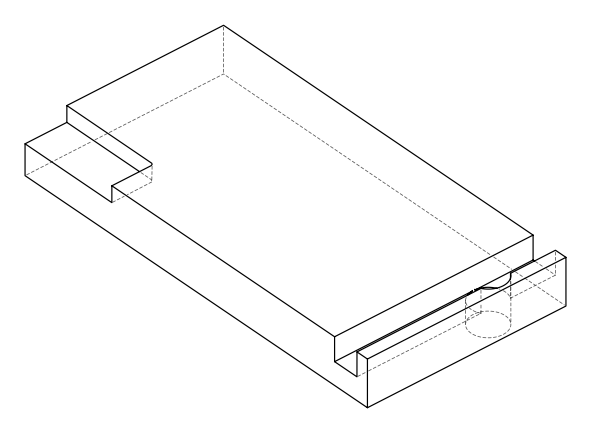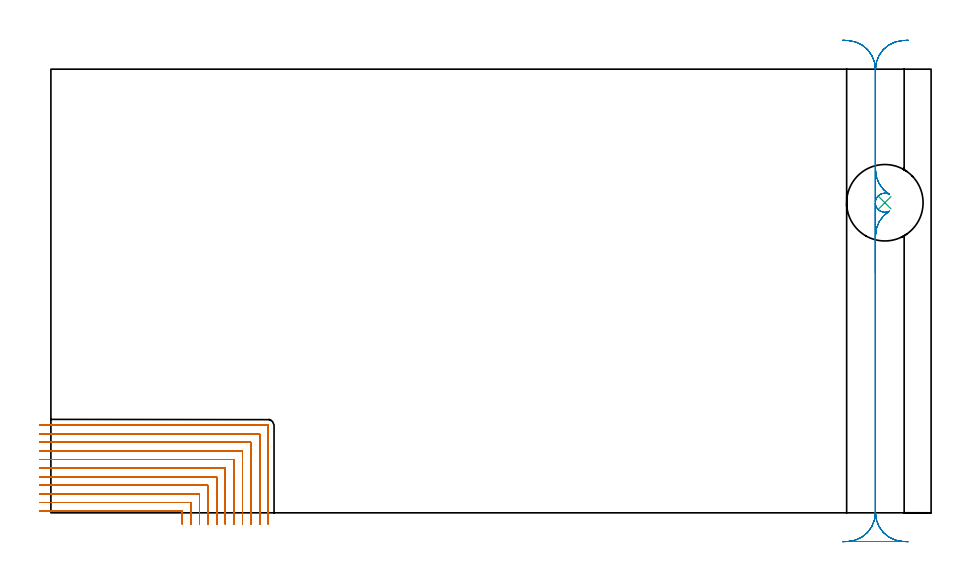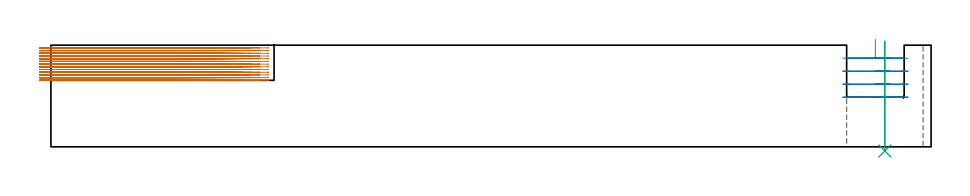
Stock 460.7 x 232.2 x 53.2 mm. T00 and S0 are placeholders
(PLAN: 3 operations, 2 tool changes, 45.2 min)
(1 MILL_CORNER_NOTCH_RECTANGULAR | CORNER_NOTCH_RECTANGULAR | UGT0201_014 | Follow Part, ap 1.5, ae 75% | 39.94 min | 105052 mm3)
(2 MILL_RECTANGULAR_SLOT | SLOT_RECTANGULAR | UGT0201_018 | Follow Part, ap 7.5, ae 75% | 5 min | 195358 mm3)
(3 INDEXABLE_INSERT_DRILL_THROUGH_HOLE_FROM_SOLID | STEP1HOLE | NXT0302_035 | 0.23 min | 33995 mm3)
(TOOL UGT0201_014 | End mill 6 mm | D6 FL24 Z4)
(TOOL UGT0201_018 | End mill 30 mm | D30 FL50 Z4)
(TOOL NXT0302_035 | Index. Insert Drill 40mm [880-D4000L40-05] | D40 PA176 FL200 Z2)
(OP 1 MILL_CORNER_NOTCH_RECTANGULAR)
G17 G21 G94 G90
T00 M6
G54
G17 G0 G90 X68.8 Y-6. S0 M3
G43 Z63.2 H0
Z51.785
G94 G1 Y-3. F250.
Y0.604 F500.
G3 X68.504 Y0.9 R0.3
G1 X-3.
X-6. F250.
G0 Z63.2
X73.3 Y-6.
Z51.785
G1 Y-3.
Y5.104 F500.
G3 X73.004 Y5.4 R0.3
G1 X-3.
X-6. F250.
G0 Z63.2
X77.8 Y-6.
Z51.785
G1 Y-3.
Y9.604 F500.
G3 X77.504 Y9.9 R0.3
G1 X-3.
X-6. F250.
G0 Z63.2
X82.3 Y-6.
Z51.785
G1 Y-3.
Y14.104 F500.
G3 X82.004 Y14.4 R0.3
G1 X-3.
X-6. F250.
G0 Z63.2
X86.8 Y-6.
Z51.785
G1 Y-3.
Y18.603 F500.
G3 X86.503 Y18.9 R0.3
G1 X-3.
X-6. F250.
G0 Z63.2
X91.3 Y-6.
Z51.785
G1 Y-3.
Y23.103 F500.
G3 X91.003 Y23.4 R0.3
G1 X-3.
X-6. F250.
G0 Z63.2
X95.8 Y-6.
Z51.785
G1 Y-3.
Y27.603 F500.
G3 X95.503 Y27.9 R0.3
G1 X-3.
X-6. F250.
G0 Z63.2
X100.3 Y-6.
Z51.785
G1 Y-3.
Y32.103 F500.
G3 X100.003 Y32.4 R0.3
G1 X-3.
X-6. F250.
G0 Z63.2
X104.8 Y-6.
Z51.785
G1 Y-3.
Y36.603 F500.
G3 X104.503 Y36.9 R0.3
G1 X-3.
X-6. F250.
G0 Z63.2
X109.3 Y-6.
Z51.785
G1 Y-3.
Y41.103 F500.
G3 X109.003 Y41.4 R0.3
G1 X-3.
X-6. F250.
G0 Z63.2
X113.8 Y-6.
Z51.785
G1 Y-3.
Y45.6 F500.
G3 X113.5 Y45.9 R0.3
G1 X-3.
X-6. F250.
G0 Z63.2
X68.8 Y-6.
Z50.369
G1 Y-3.
Y0.604 F500.
G3 X68.504 Y0.9 R0.3
G1 X-3.
X-6. F250.
G0 Z63.2
X73.3 Y-6.
Z50.369
G1 Y-3.
Y5.104 F500.
G3 X73.004 Y5.4 R0.3
G1 X-3.
X-6. F250.
G0 Z63.2
X77.8 Y-6.
Z50.369
G1 Y-3.
Y9.604 F500.
G3 X77.504 Y9.9 R0.3
G1 X-3.
X-6. F250.
G0 Z63.2
X82.3 Y-6.
Z50.369
G1 Y-3.
Y14.104 F500.
G3 X82.004 Y14.4 R0.3
G1 X-3.
X-6. F250.
G0 Z63.2
X86.8 Y-6.
Z50.369
G1 Y-3.
Y18.603 F500.
G3 X86.503 Y18.9 R0.3
G1 X-3.
X-6. F250.
G0 Z63.2
X91.3 Y-6.
Z50.369
G1 Y-3.
Y23.103 F500.
G3 X91.003 Y23.4 R0.3
G1 X-3.
X-6. F250.
G0 Z63.2
X95.8 Y-6.
Z50.369
G1 Y-3.
Y27.603 F500.
G3 X95.503 Y27.9 R0.3
G1 X-3.
X-6. F250.
G0 Z63.2
X100.3 Y-6.
Z50.369
G1 Y-3.
Y32.103 F500.
G3 X100.003 Y32.4 R0.3
G1 X-3.
X-6. F250.
G0 Z63.2
X104.8 Y-6.
Z50.369
G1 Y-3.
Y36.603 F500.
G3 X104.503 Y36.9 R0.3
G1 X-3.
X-6. F250.
G0 Z63.2
X109.3 Y-6.
Z50.369
G1 Y-3.
Y41.103 F500.
G3 X109.003 Y41.4 R0.3
G1 X-3.
X-6. F250.
G0 Z63.2
X113.8 Y-6.
Z50.369
G1 Y-3.
Y45.6 F500.
G3 X113.5 Y45.9 R0.3
G1 X-3.
X-6. F250.
G0 Z63.2
X68.8 Y-6.
Z48.954
G1 Y-3.
Y0.604 F500.
G3 X68.504 Y0.9 R0.3
G1 X-3.
X-6. F250.
G0 Z63.2
X73.3 Y-6.
Z48.954
G1 Y-3.
Y5.104 F500.
G3 X73.004 Y5.4 R0.3
G1 X-3.
X-6. F250.
G0 Z63.2
X77.8 Y-6.
Z48.954
G1 Y-3.
Y9.604 F500.
G3 X77.504 Y9.9 R0.3
G1 X-3.
X-6. F250.
G0 Z63.2
X82.3 Y-6.
Z48.954
G1 Y-3.
Y14.104 F500.
G3 X82.004 Y14.4 R0.3
G1 X-3.
X-6. F250.
G0 Z63.2
X86.8 Y-6.
Z48.954
G1 Y-3.
Y18.603 F500.
G3 X86.503 Y18.9 R0.3
G1 X-3.
X-6. F250.
G0 Z63.2
X91.3 Y-6.
Z48.954
G1 Y-3.
Y23.103 F500.
G3 X91.003 Y23.4 R0.3
G1 X-3.
X-6. F250.
G0 Z63.2
X95.8 Y-6.
Z48.954
G1 Y-3.
Y27.603 F500.
G3 X95.503 Y27.9 R0.3
G1 X-3.
X-6. F250.
G0 Z63.2
X100.3 Y-6.
Z48.954
G1 Y-3.
Y32.103 F500.
G3 X100.003 Y32.4 R0.3
G1 X-3.
X-6. F250.
G0 Z63.2
X104.8 Y-6.
Z48.954
G1 Y-3.
Y36.603 F500.
G3 X104.503 Y36.9 R0.3
G1 X-3.
X-6. F250.
G0 Z63.2
X109.3 Y-6.
Z48.954
G1 Y-3.
Y41.103 F500.
G3 X109.003 Y41.4 R0.3
G1 X-3.
X-6. F250.
G0 Z63.2
X113.8 Y-6.
Z48.954
G1 Y-3.
Y45.6 F500.
G3 X113.5 Y45.9 R0.3
G1 X-3.
X-6. F250.
G0 Z63.2
X68.8 Y-6.
Z47.538
G1 Y-3.
Y0.604 F500.
G3 X68.504 Y0.9 R0.3
G1 X-3.
X-6. F250.
G0 Z63.2
X73.3 Y-6.
Z47.538
G1 Y-3.
Y5.104 F500.
G3 X73.004 Y5.4 R0.3
G1 X-3.
X-6. F250.
G0 Z63.2
X77.8 Y-6.
Z47.538
G1 Y-3.
Y9.604 F500.
G3 X77.504 Y9.9 R0.3
G1 X-3.
X-6. F250.
G0 Z63.2
X82.3 Y-6.
Z47.538
G1 Y-3.
Y14.104 F500.
G3 X82.004 Y14.4 R0.3
G1 X-3.
X-6. F250.
G0 Z63.2
X86.8 Y-6.
Z47.538
G1 Y-3.
Y18.603 F500.
G3 X86.503 Y18.9 R0.3
G1 X-3.
X-6. F250.
G0 Z63.2
X91.3 Y-6.
Z47.538
G1 Y-3.
Y23.103 F500.
G3 X91.003 Y23.4 R0.3
G1 X-3.
X-6. F250.
G0 Z63.2
X95.8 Y-6.
Z47.538
G1 Y-3.
Y27.603 F500.
G3 X95.503 Y27.9 R0.3
G1 X-3.
X-6. F250.
G0 Z63.2
X100.3 Y-6.
Z47.538
G1 Y-3.
Y32.103 F500.
G3 X100.003 Y32.4 R0.3
G1 X-3.
X-6. F250.
G0 Z63.2
X104.8 Y-6.
Z47.538
G1 Y-3.
Y36.603 F500.
G3 X104.503 Y36.9 R0.3
G1 X-3.
X-6. F250.
G0 Z63.2
X109.3 Y-6.
Z47.538
G1 Y-3.
Y41.103 F500.
G3 X109.003 Y41.4 R0.3
G1 X-3.
X-6. F250.
G0 Z63.2
X113.8 Y-6.
Z47.538
G1 Y-3.
Y45.6 F500.
G3 X113.5 Y45.9 R0.3
G1 X-3.
X-6. F250.
G0 Z63.2
X68.8 Y-6.
Z46.123
G1 Y-3.
Y0.604 F500.
G3 X68.504 Y0.9 R0.3
G1 X-3.
X-6. F250.
G0 Z63.2
X73.3 Y-6.
Z46.123
G1 Y-3.
Y5.104 F500.
G3 X73.004 Y5.4 R0.3
G1 X-3.
X-6. F250.
G0 Z63.2
X77.8 Y-6.
Z46.123
G1 Y-3.
Y9.604 F500.
G3 X77.504 Y9.9 R0.3
G1 X-3.
X-6. F250.
G0 Z63.2
X82.3 Y-6.
Z46.123
G1 Y-3.
Y14.104 F500.
G3 X82.004 Y14.4 R0.3
G1 X-3.
X-6. F250.
G0 Z63.2
X86.8 Y-6.
Z46.123
G1 Y-3.
Y18.603 F500.
G3 X86.503 Y18.9 R0.3
G1 X-3.
X-6. F250.
G0 Z63.2
X91.3 Y-6.
Z46.123
G1 Y-3.
Y23.103 F500.
G3 X91.003 Y23.4 R0.3
G1 X-3.
X-6. F250.
G0 Z63.2
X95.8 Y-6.
Z46.123
G1 Y-3.
Y27.603 F500.
G3 X95.503 Y27.9 R0.3
G1 X-3.
X-6. F250.
G0 Z63.2
X100.3 Y-6.
Z46.123
G1 Y-3.
Y32.103 F500.
G3 X100.003 Y32.4 R0.3
G1 X-3.
X-6. F250.
G0 Z63.2
X104.8 Y-6.
Z46.123
G1 Y-3.
Y36.603 F500.
G3 X104.503 Y36.9 R0.3
G1 X-3.
X-6. F250.
G0 Z63.2
X109.3 Y-6.
Z46.123
G1 Y-3.
Y41.103 F500.
G3 X109.003 Y41.4 R0.3
G1 X-3.
X-6. F250.
G0 Z63.2
X113.8 Y-6.
Z46.123
G1 Y-3.
Y45.6 F500.
G3 X113.5 Y45.9 R0.3
G1 X-3.
X-6. F250.
G0 Z63.2
X68.8 Y-6.
Z44.708
G1 Y-3.
Y0.604 F500.
G3 X68.504 Y0.9 R0.3
G1 X-3.
X-6. F250.
G0 Z63.2
X73.3 Y-6.
Z44.708
G1 Y-3.
Y5.104 F500.
G3 X73.004 Y5.4 R0.3
G1 X-3.
X-6. F250.
G0 Z63.2
X77.8 Y-6.
Z44.708
G1 Y-3.
Y9.604 F500.
G3 X77.504 Y9.9 R0.3
G1 X-3.
X-6. F250.
G0 Z63.2
X82.3 Y-6.
Z44.708
G1 Y-3.
Y14.104 F500.
G3 X82.004 Y14.4 R0.3
G1 X-3.
X-6. F250.
G0 Z63.2
X86.8 Y-6.
Z44.708
G1 Y-3.
Y18.603 F500.
G3 X86.503 Y18.9 R0.3
G1 X-3.
X-6. F250.
G0 Z63.2
X91.3 Y-6.
Z44.708
G1 Y-3.
Y23.103 F500.
G3 X91.003 Y23.4 R0.3
G1 X-3.
X-6. F250.
G0 Z63.2
X95.8 Y-6.
Z44.708
G1 Y-3.
Y27.603 F500.
G3 X95.503 Y27.9 R0.3
G1 X-3.
X-6. F250.
G0 Z63.2
X100.3 Y-6.
Z44.708
G1 Y-3.
Y32.103 F500.
G3 X100.003 Y32.4 R0.3
G1 X-3.
X-6. F250.
G0 Z63.2
X104.8 Y-6.
Z44.708
G1 Y-3.
Y36.603 F500.
G3 X104.503 Y36.9 R0.3
G1 X-3.
X-6. F250.
G0 Z63.2
X109.3 Y-6.
Z44.708
G1 Y-3.
Y41.103 F500.
G3 X109.003 Y41.4 R0.3
G1 X-3.
X-6. F250.
G0 Z63.2
X113.8 Y-6.
Z44.708
G1 Y-3.
Y45.6 F500.
G3 X113.5 Y45.9 R0.3
G1 X-3.
X-6. F250.
G0 Z63.2
X68.8 Y-6.
Z43.292
G1 Y-3.
Y0.604 F500.
G3 X68.504 Y0.9 R0.3
G1 X-3.
X-6. F250.
G0 Z63.2
X73.3 Y-6.
Z43.292
G1 Y-3.
Y5.104 F500.
G3 X73.004 Y5.4 R0.3
G1 X-3.
X-6. F250.
G0 Z63.2
X77.8 Y-6.
Z43.292
G1 Y-3.
Y9.604 F500.
G3 X77.504 Y9.9 R0.3
G1 X-3.
X-6. F250.
G0 Z63.2
X82.3 Y-6.
Z43.292
G1 Y-3.
Y14.104 F500.
G3 X82.004 Y14.4 R0.3
G1 X-3.
X-6. F250.
G0 Z63.2
X86.8 Y-6.
Z43.292
G1 Y-3.
Y18.603 F500.
G3 X86.503 Y18.9 R0.3
G1 X-3.
X-6. F250.
G0 Z63.2
X91.3 Y-6.
Z43.292
G1 Y-3.
Y23.103 F500.
G3 X91.003 Y23.4 R0.3
G1 X-3.
X-6. F250.
G0 Z63.2
X95.8 Y-6.
Z43.292
G1 Y-3.
Y27.603 F500.
G3 X95.503 Y27.9 R0.3
G1 X-3.
X-6. F250.
G0 Z63.2
X100.3 Y-6.
Z43.292
G1 Y-3.
Y32.103 F500.
G3 X100.003 Y32.4 R0.3
G1 X-3.
X-6. F250.
G0 Z63.2
X104.8 Y-6.
Z43.292
G1 Y-3.
Y36.603 F500.
G3 X104.503 Y36.9 R0.3
G1 X-3.
X-6. F250.
G0 Z63.2
X109.3 Y-6.
Z43.292
G1 Y-3.
Y41.103 F500.
G3 X109.003 Y41.4 R0.3
G1 X-3.
X-6. F250.
G0 Z63.2
X113.8 Y-6.
Z43.292
G1 Y-3.
Y45.6 F500.
G3 X113.5 Y45.9 R0.3
G1 X-3.
X-6. F250.
G0 Z63.2
X68.8 Y-6.
Z41.877
G1 Y-3.
Y0.604 F500.
G3 X68.504 Y0.9 R0.3
G1 X-3.
X-6. F250.
G0 Z63.2
X73.3 Y-6.
Z41.877
G1 Y-3.
Y5.104 F500.
G3 X73.004 Y5.4 R0.3
G1 X-3.
X-6. F250.
G0 Z63.2
X77.8 Y-6.
Z41.877
G1 Y-3.
Y9.604 F500.
G3 X77.504 Y9.9 R0.3
G1 X-3.
X-6. F250.
G0 Z63.2
X82.3 Y-6.
Z41.877
G1 Y-3.
Y14.104 F500.
G3 X82.004 Y14.4 R0.3
G1 X-3.
X-6. F250.
G0 Z63.2
X86.8 Y-6.
Z41.877
G1 Y-3.
Y18.603 F500.
G3 X86.503 Y18.9 R0.3
G1 X-3.
X-6. F250.
G0 Z63.2
X91.3 Y-6.
Z41.877
G1 Y-3.
Y23.103 F500.
G3 X91.003 Y23.4 R0.3
G1 X-3.
X-6. F250.
G0 Z63.2
X95.8 Y-6.
Z41.877
G1 Y-3.
Y27.603 F500.
G3 X95.503 Y27.9 R0.3
G1 X-3.
X-6. F250.
G0 Z63.2
X100.3 Y-6.
Z41.877
G1 Y-3.
Y32.103 F500.
G3 X100.003 Y32.4 R0.3
G1 X-3.
X-6. F250.
G0 Z63.2
X104.8 Y-6.
Z41.877
G1 Y-3.
Y36.603 F500.
G3 X104.503 Y36.9 R0.3
G1 X-3.
X-6. F250.
G0 Z63.2
X109.3 Y-6.
Z41.877
G1 Y-3.
Y41.103 F500.
G3 X109.003 Y41.4 R0.3
G1 X-3.
X-6. F250.
G0 Z63.2
X113.8 Y-6.
Z41.877
G1 Y-3.
Y45.6 F500.
G3 X113.5 Y45.9 R0.3
G1 X-3.
X-6. F250.
G0 Z63.2
X68.8 Y-6.
Z40.462
G1 Y-3.
Y0.604 F500.
G3 X68.504 Y0.9 R0.3
G1 X-3.
X-6. F250.
G0 Z63.2
X73.3 Y-6.
Z40.462
G1 Y-3.
Y5.104 F500.
G3 X73.004 Y5.4 R0.3
G1 X-3.
X-6. F250.
G0 Z63.2
X77.8 Y-6.
Z40.462
G1 Y-3.
Y9.604 F500.
G3 X77.504 Y9.9 R0.3
G1 X-3.
X-6. F250.
G0 Z63.2
X82.3 Y-6.
Z40.462
G1 Y-3.
Y14.104 F500.
G3 X82.004 Y14.4 R0.3
G1 X-3.
X-6. F250.
G0 Z63.2
X86.8 Y-6.
Z40.462
G1 Y-3.
Y18.603 F500.
G3 X86.503 Y18.9 R0.3
G1 X-3.
X-6. F250.
G0 Z63.2
X91.3 Y-6.
Z40.462
G1 Y-3.
Y23.103 F500.
G3 X91.003 Y23.4 R0.3
G1 X-3.
X-6. F250.
G0 Z63.2
X95.8 Y-6.
Z40.462
G1 Y-3.
Y27.603 F500.
G3 X95.503 Y27.9 R0.3
G1 X-3.
X-6. F250.
G0 Z63.2
X100.3 Y-6.
Z40.462
G1 Y-3.
Y32.103 F500.
G3 X100.003 Y32.4 R0.3
G1 X-3.
X-6. F250.
G0 Z63.2
X104.8 Y-6.
Z40.462
G1 Y-3.
Y36.603 F500.
G3 X104.503 Y36.9 R0.3
G1 X-3.
X-6. F250.
G0 Z63.2
X109.3 Y-6.
Z40.462
G1 Y-3.
Y41.103 F500.
G3 X109.003 Y41.4 R0.3
G1 X-3.
X-6. F250.
G0 Z63.2
X113.8 Y-6.
Z40.462
G1 Y-3.
Y45.6 F500.
G3 X113.5 Y45.9 R0.3
G1 X-3.
X-6. F250.
G0 Z63.2
X68.8 Y-6.
Z39.046
G1 Y-3.
Y0.604 F500.
G3 X68.504 Y0.9 R0.3
G1 X-3.
X-6. F250.
G0 Z63.2
X73.3 Y-6.
Z39.046
G1 Y-3.
Y5.104 F500.
G3 X73.004 Y5.4 R0.3
G1 X-3.
X-6. F250.
G0 Z63.2
X77.8 Y-6.
Z39.046
G1 Y-3.
Y9.604 F500.
G3 X77.504 Y9.9 R0.3
G1 X-3.
X-6. F250.
G0 Z63.2
X82.3 Y-6.
Z39.046
G1 Y-3.
Y14.104 F500.
G3 X82.004 Y14.4 R0.3
G1 X-3.
X-6. F250.
G0 Z63.2
X86.8 Y-6.
Z39.046
G1 Y-3.
Y18.603 F500.
G3 X86.503 Y18.9 R0.3
G1 X-3.
X-6. F250.
G0 Z63.2
X91.3 Y-6.
Z39.046
G1 Y-3.
Y23.103 F500.
G3 X91.003 Y23.4 R0.3
G1 X-3.
X-6. F250.
G0 Z63.2
X95.8 Y-6.
Z39.046
G1 Y-3.
Y27.603 F500.
G3 X95.503 Y27.9 R0.3
G1 X-3.
X-6. F250.
G0 Z63.2
X100.3 Y-6.
Z39.046
G1 Y-3.
Y32.103 F500.
G3 X100.003 Y32.4 R0.3
G1 X-3.
X-6. F250.
G0 Z63.2
X104.8 Y-6.
Z39.046
G1 Y-3.
Y36.603 F500.
G3 X104.503 Y36.9 R0.3
G1 X-3.
X-6. F250.
G0 Z63.2
X109.3 Y-6.
Z39.046
G1 Y-3.
Y41.103 F500.
G3 X109.003 Y41.4 R0.3
G1 X-3.
X-6. F250.
G0 Z63.2
X113.8 Y-6.
Z39.046
G1 Y-3.
Y45.6 F500.
G3 X113.5 Y45.9 R0.3
G1 X-3.
X-6. F250.
G0 Z63.2
X68.8 Y-6.
Z37.631
G1 Y-3.
Y0.604 F500.
G3 X68.504 Y0.9 R0.3
G1 X-3.
X-6. F250.
G0 Z63.2
X73.3 Y-6.
Z37.631
G1 Y-3.
Y5.104 F500.
G3 X73.004 Y5.4 R0.3
G1 X-3.
X-6. F250.
G0 Z63.2
X77.8 Y-6.
Z37.631
G1 Y-3.
Y9.604 F500.
G3 X77.504 Y9.9 R0.3
G1 X-3.
X-6. F250.
G0 Z63.2
X82.3 Y-6.
Z37.631
G1 Y-3.
Y14.104 F500.
G3 X82.004 Y14.4 R0.3
G1 X-3.
X-6. F250.
G0 Z63.2
X86.8 Y-6.
Z37.631
G1 Y-3.
Y18.603 F500.
G3 X86.503 Y18.9 R0.3
G1 X-3.
X-6. F250.
G0 Z63.2
X91.3 Y-6.
Z37.631
G1 Y-3.
Y23.103 F500.
G3 X91.003 Y23.4 R0.3
G1 X-3.
X-6. F250.
G0 Z63.2
X95.8 Y-6.
Z37.631
G1 Y-3.
Y27.603 F500.
G3 X95.503 Y27.9 R0.3
G1 X-3.
X-6. F250.
G0 Z63.2
X100.3 Y-6.
Z37.631
G1 Y-3.
Y32.103 F500.
G3 X100.003 Y32.4 R0.3
G1 X-3.
X-6. F250.
G0 Z63.2
X104.8 Y-6.
Z37.631
G1 Y-3.
Y36.603 F500.
G3 X104.503 Y36.9 R0.3
G1 X-3.
X-6. F250.
G0 Z63.2
X109.3 Y-6.
Z37.631
G1 Y-3.
Y41.103 F500.
G3 X109.003 Y41.4 R0.3
G1 X-3.
X-6. F250.
G0 Z63.2
X113.8 Y-6.
Z37.631
G1 Y-3.
Y45.6 F500.
G3 X113.5 Y45.9 R0.3
G1 X-3.
X-6. F250.
G0 Z63.2
X68.8 Y-6.
Z36.215
G1 Y-3.
Y0.604 F500.
G3 X68.504 Y0.9 R0.3
G1 X-3.
X-6. F250.
G0 Z63.2
X73.3 Y-6.
Z36.215
G1 Y-3.
Y5.104 F500.
G3 X73.004 Y5.4 R0.3
G1 X-3.
X-6. F250.
G0 Z63.2
X77.8 Y-6.
Z36.215
G1 Y-3.
Y9.604 F500.
G3 X77.504 Y9.9 R0.3
G1 X-3.
X-6. F250.
G0 Z63.2
X82.3 Y-6.
Z36.215
G1 Y-3.
Y14.104 F500.
G3 X82.004 Y14.4 R0.3
G1 X-3.
X-6. F250.
G0 Z63.2
X86.8 Y-6.
Z36.215
G1 Y-3.
Y18.603 F500.
G3 X86.503 Y18.9 R0.3
G1 X-3.
X-6. F250.
G0 Z63.2
X91.3 Y-6.
Z36.215
G1 Y-3.
Y23.103 F500.
G3 X91.003 Y23.4 R0.3
G1 X-3.
X-6. F250.
G0 Z63.2
X95.8 Y-6.
Z36.215
G1 Y-3.
Y27.603 F500.
G3 X95.503 Y27.9 R0.3
G1 X-3.
X-6. F250.
G0 Z63.2
X100.3 Y-6.
Z36.215
G1 Y-3.
Y32.103 F500.
G3 X100.003 Y32.4 R0.3
G1 X-3.
X-6. F250.
G0 Z63.2
X104.8 Y-6.
Z36.215
G1 Y-3.
Y36.603 F500.
G3 X104.503 Y36.9 R0.3
G1 X-3.
X-6. F250.
G0 Z63.2
X109.3 Y-6.
Z36.215
G1 Y-3.
Y41.103 F500.
G3 X109.003 Y41.4 R0.3
G1 X-3.
X-6. F250.
G0 Z63.2
X113.8 Y-6.
Z36.215
G1 Y-3.
Y45.6 F500.
G3 X113.5 Y45.9 R0.3
G1 X-3.
X-6. F250.
G0 Z63.2
X68.8 Y-6.
Z34.8
G1 Y-3.
Y0.604 F500.
G3 X68.504 Y0.9 R0.3
G1 X-3.
X-6. F250.
G0 Z63.2
X73.3 Y-6.
Z34.8
G1 Y-3.
Y5.104 F500.
G3 X73.004 Y5.4 R0.3
G1 X-3.
X-6. F250.
G0 Z63.2
X77.8 Y-6.
Z34.8
G1 Y-3.
Y9.604 F500.
G3 X77.504 Y9.9 R0.3
G1 X-3.
X-6. F250.
G0 Z63.2
X82.3 Y-6.
Z34.8
G1 Y-3.
Y14.104 F500.
G3 X82.004 Y14.4 R0.3
G1 X-3.
X-6. F250.
G0 Z63.2
X86.8 Y-6.
Z34.8
G1 Y-3.
Y18.603 F500.
G3 X86.503 Y18.9 R0.3
G1 X-3.
X-6. F250.
G0 Z63.2
X91.3 Y-6.
Z34.8
G1 Y-3.
Y23.103 F500.
G3 X91.003 Y23.4 R0.3
G1 X-3.
X-6. F250.
G0 Z63.2
X95.8 Y-6.
Z34.8
G1 Y-3.
Y27.603 F500.
G3 X95.503 Y27.9 R0.3
G1 X-3.
X-6. F250.
G0 Z63.2
X100.3 Y-6.
Z34.8
G1 Y-3.
Y32.103 F500.
G3 X100.003 Y32.4 R0.3
G1 X-3.
X-6. F250.
G0 Z63.2
X104.8 Y-6.
Z34.8
G1 Y-3.
Y36.603 F500.
G3 X104.503 Y36.9 R0.3
G1 X-3.
X-6. F250.
G0 Z63.2
X109.3 Y-6.
Z34.8
G1 Y-3.
Y41.103 F500.
G3 X109.003 Y41.4 R0.3
G1 X-3.
X-6. F250.
G0 Z63.2
X113.8 Y-6.
Z34.8
G1 Y-3.
Y45.6 F500.
G3 X113.5 Y45.9 R0.3
G1 X-3.
X-6. F250.
G0 Z63.2
M5
M2
(OP 2 MILL_RECTANGULAR_SLOT)
G17 G21 G94 G90
T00 M6
G54
G17 G0 G90 X431.5 Y125.41 S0 M3
G43 Z63.2 H0
Z56.2
G94 G1 Y161.984 Z46.4 F250.
Y0. F500.
G2 X417.048 Y-14.99 R15.
G1 Y-15.
X446.052
Y-14.99
G2 X431.6 Y0. R15.
G1 Y145.038
G2 X438.79 Y157.844 R15.
G0 Z63.2
X448.646 Y-15.16
Z39.6
G1 X445.652 Y-14.97 F250.
G2 X431.6 Y0. R15. F500.
G1 Y145.038
G2 X438.79 Y157.844 R15.
G1 X438.785 Y157.853
G2 X431.51 Y161.984 R5.
G1 X431.5
Y0.
G2 X417.448 Y-14.97 R15.
G1 X414.454 Y-15.16 F250.
G0 X448.646 Z32.8
G1 X445.652 Y-14.97
G2 X431.6 Y0. R15. F500.
G1 Y145.038
G2 X438.79 Y157.844 R15.
G1 X438.785 Y157.853
G2 X431.51 Y161.984 R5.
G1 X431.5
Y0.
G2 X417.448 Y-14.97 R15.
G1 X414.454 Y-15.16 F250.
G0 X448.646 Z26.
G1 X445.652 Y-14.97
G2 X431.6 Y0. R15. F500.
G1 Y145.038
G2 X438.79 Y157.844 R15.
G1 X438.785 Y157.853
G2 X431.51 Y161.984 R5.
G1 X431.5
Y0.
G2 X417.448 Y-14.97 R15.
G1 X414.454 Y-15.16 F250.
G0 Z63.2
Y247.36
Z46.4
G1 X417.448 Y247.17
G2 X431.5 Y232.2 R15. F500.
G1 Y162.616
X431.51
G2 X438.785 Y166.747 R5.
G1 X438.79 Y166.756
G2 X431.6 Y179.562 R15.
G1 Y232.2
G2 X445.652 Y247.17 R15.
G1 X448.646 Y247.36 F250.
G0 X414.454 Z39.6
G1 X417.448 Y247.17
G2 X431.5 Y232.2 R15. F500.
G1 Y162.616
X431.51
G2 X438.785 Y166.747 R5.
G1 X438.79 Y166.756
G2 X431.6 Y179.562 R15.
G1 Y232.2
G2 X445.652 Y247.17 R15.
G1 X448.646 Y247.36 F250.
G0 X414.454 Z32.8
G1 X417.448 Y247.17
G2 X431.5 Y232.2 R15. F500.
G1 Y162.616
X431.51
G2 X438.785 Y166.747 R5.
G1 X438.79 Y166.756
G2 X431.6 Y179.562 R15.
G1 Y232.2
G2 X445.652 Y247.17 R15.
G1 X448.646 Y247.36 F250.
G0 X414.454 Z26.
G1 X417.448 Y247.17
G2 X431.5 Y232.2 R15. F500.
G1 Y162.616
X431.51
G2 X438.785 Y166.747 R5.
G1 X438.79 Y166.756
G2 X431.6 Y179.562 R15.
G1 Y232.2
G2 X445.652 Y247.17 R15.
G1 X448.646 Y247.36 F250.
G0 Z63.2
M5
M2
(OP 3 INDEXABLE_INSERT_DRILL_THROUGH_HOLE_FROM_SOLID)
G17 G21 G94 G90
T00 M6
G54
G17 G0 G90 X436.5 Y162.3 S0 M3
G43 Z63.2 H1
G94 G81 G98 Z-2.198 F250. R55.2
G80
M5
M2
